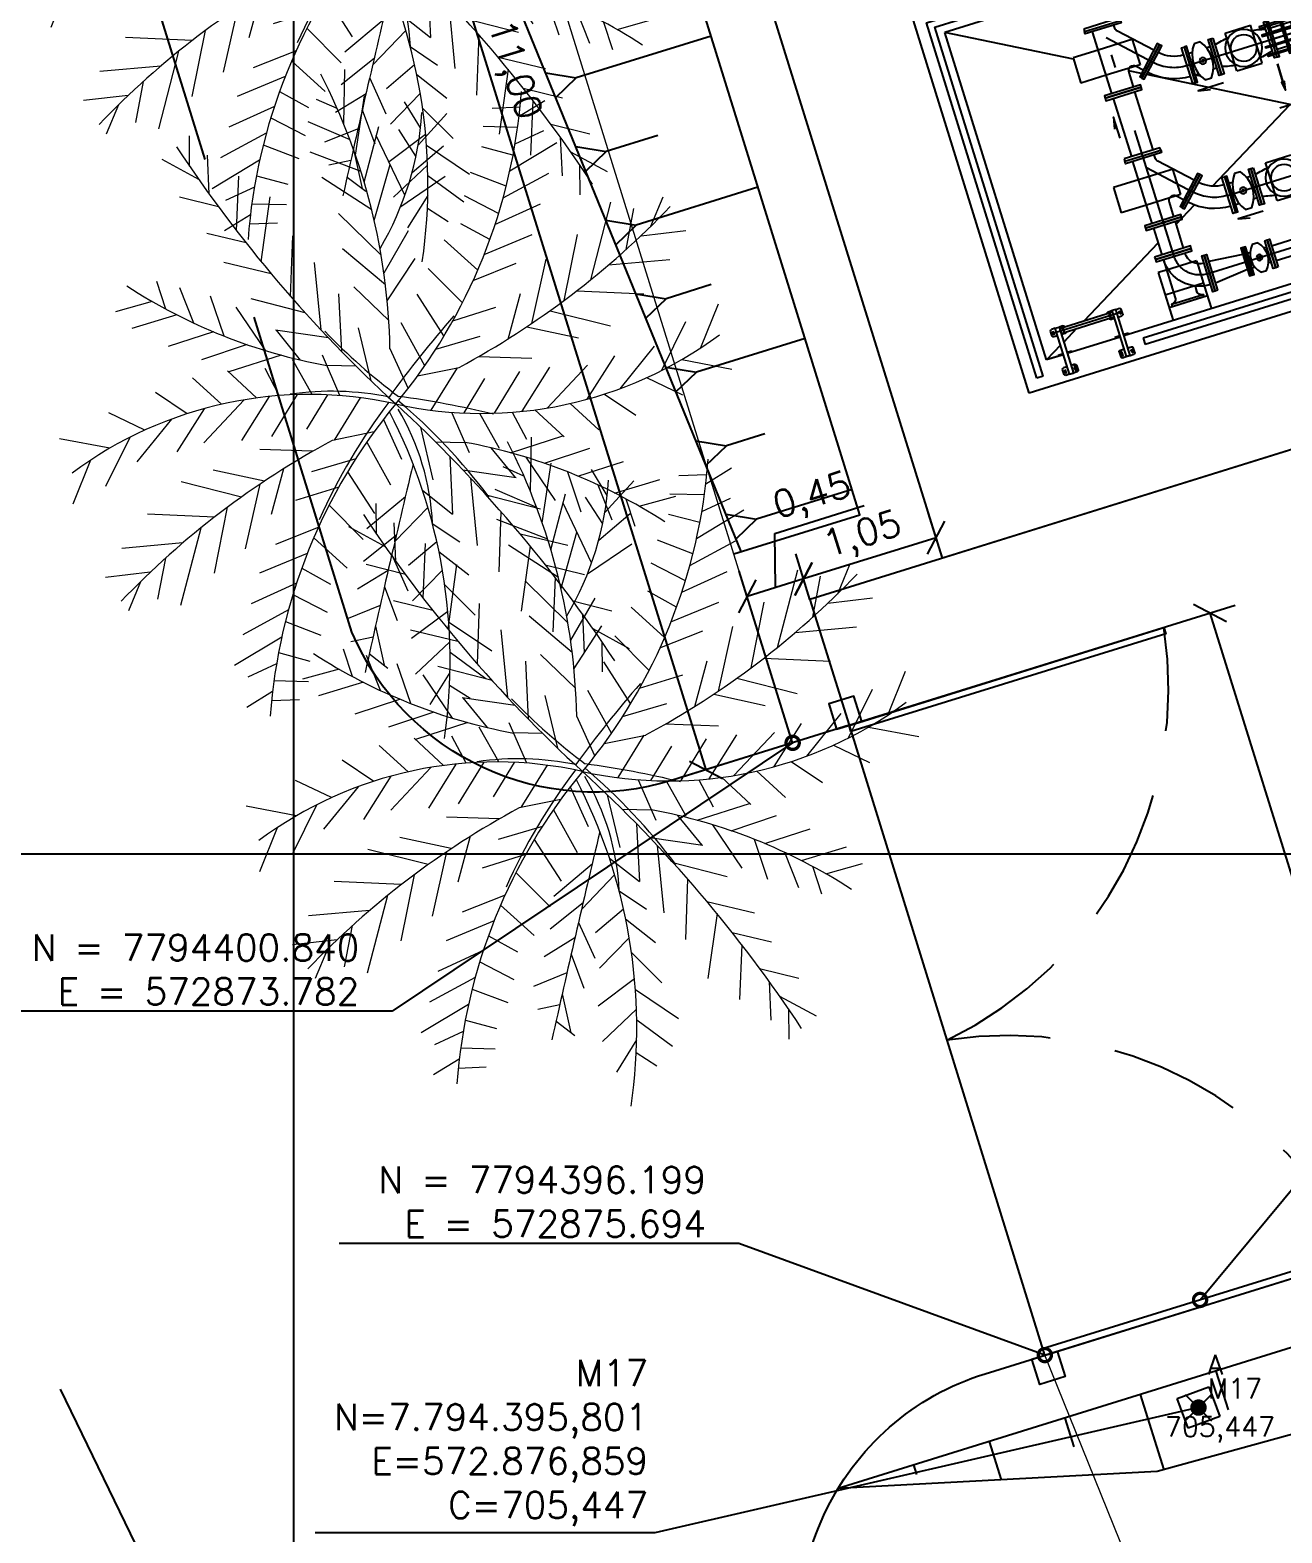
# Model space of a CAD drawing. Header units: metres. Extents: x 571679 to 576048, y 7793723 to 7796430.
# Drawn here: x 572868 to 572877.49, y 7794394.85 to 7794406.24 of the extents above; entities that cross this region are included whole.
import ezdxf

# ---------------------------------------------------------------- set-up
doc = ezdxf.new("R2010")
doc.units = ezdxf.units.M
doc.header["$PDMODE"] = 35
doc.header["$PDSIZE"] = 0.1
for name, pattern in [('BORDER2', [0.875, 0.25, -0.125, 0.25, -0.125, 0, -0.125]), ('CONTINUO', [0]), ('DASHDOT', [1, 0.5, -0.25, 0, -0.25]), ('DASHEDX2', [1.5, 1, -0.5]), ('HIDDEN', [9.525, 6.35, -3.175])]:
    doc.linetypes.add(name, pattern=pattern)
for name, color, linetype in [('1', 1, 'Continuous'), ('2', 2, 'Continuous'), ('_A', 7, 'CONTINUO'), ('BAR-EIXOS', 8, 'DASHDOT'), ('BAR-FUROS', 8, 'Continuous'), ('BAR-PECAS', 2, 'Continuous'), ('BSETE--L4--', 4, 'Continuous'), ('COTAS', 1, 'Continuous'), ('DSSIMB-HA--', 1, 'Continuous'), ('EIXO', 1, 'DASHDOT'), ('LINHA-01H', 1, 'HIDDEN'), ('LINHA-02', 2, 'Continuous'), ('LINHA-03', 3, 'Continuous'), ('MALHA - LINHA', 8, 'CONTINUO'), ('PISTA', 2, 'Continuous'), ('PORTÃO', 3, 'Continuous'), ('T3', 3, 'Continuous'), ('T80', 2, 'Continuous'), ('TALUDES', 8, 'Continuous'), ('TB_100_1ET', 2, 'Continuous'), ('TEXTO', 3, 'Continuous'), ('TOP_MARCO', 3, 'Continuous'), ('TPCDSRUTE-Q', 2, 'BORDER2'), ('TRACEJADA', 252, 'DASHEDX2'), ('TXT-R080', 2, 'Continuous'), ('UTSIMB-L2--', 2, 'Continuous')]:
    doc.layers.add(name, color=color, linetype=linetype)
doc.layers.add('TOP_ARVORES', color=8, linetype='Continuous', lineweight=9)
doc.layers.add('TOP_CERCA', color=1, linetype='CERCA_DE_ARAME', lineweight=0)
doc.styles.add('ROMANS', font='romans.shx')
doc.styles.add('SIMPLEX', font='simplex', dxfattribs={"height": 0.2})
doc.styles.get("Standard").update_dxf_attribs({"font": 'simplex.shx'})
doc.linetypes.add('CERCA1', pattern='A,2,-0.5,["X",Standard,S=0.7,R=1,X=0,Y=-0.3],-1', length=3.5)
doc.linetypes.add('CERCA_DE_ARAME', pattern='A,0.15,-0.05,["X",Standard,S=0.05,R=0,X=-0.0175,Y=-0.025],-0.05', length=0.25)
doc.dimstyles.new('ESC 1-100', dxfattribs={"dimscale": 100, "dimtxt": 0.002, "dimasz": 0.002, "dimexe": 0.002, "dimexo": 0, "dimgap": 0.0005, "dimtad": 1, "dimzin": 1, "dimtxsty": 'ROMANS', "dimblk": 'OBLIQUE', "dimcen": 0.002, "dimclrd": 1, "dimclre": 1, "dimclrt": 3, "dimadec": 0, "dimazin": 0, "dimtfac": 1, "dimtmove": 0, "dimatfit": 3, "dimldrblk": 'DOTSMALL', "dimfxl": 2, "dimarcsym": 1})

# ---------------------------------------------------------------- blocks, each defined once
blk = doc.blocks.new('A$C50B3580C')
at = {"layer": 'TOP_ARVORES', "lineweight": 0}
for p, q in [((2.166, 4.661, 754.016), (2.176, 5.074, 754.016)), ((2.117, 4.779, 754.016), (1.96, 4.849, 754.016)), ((2.254, 4.425, 754.016), (2.324, 4.875, 754.016)), ((2.748, 4.629, 754.016), (2.628, 4.827, 754.016)), ((3.495, 4.715, 754.016), (3.691, 4.834, 754.016)), ((2.213, 4.541, 754.016), (1.897, 4.679, 754.016)), ((2.729, 4.499, 754.016), (2.949, 4.739, 754.016)), ((3.502, 4.783, 754.016), (3.291, 4.775, 754.016)), ((0.996, 4.347, 754.016), (0.995, 4.576, 754.016)), ((2.319, 4.219, 754.016), (2.431, 4.642, 754.016)), ((2.627, 4.119, 754.016), (2.412, 4.573, 754.016)), ((2.712, 4.415, 754.016), (2.583, 4.618, 754.016)), ((3.483, 4.63, 754.016), (3.222, 4.638, 754.016)), ((3.464, 4.505, 754.016), (3.682, 4.605, 754.016)), ((2.295, 4.3, 754.016), (1.909, 4.45, 754.016)), ((2.682, 4.291, 754.016), (2.922, 4.492, 754.016)), ((3.448, 4.42, 754.016), (3.211, 4.484, 754.016)), ((3.423, 4.301, 754.016), (3.782, 4.515, 754.016)), ((1.064, 4.247, 754.016), (0.788, 4.399, 754.016)), ((1.142, 4.136, 754.016), (1.131, 4.43, 754.016)), ((2.394, 3.929, 754.016), (2.516, 4.353, 754.016)), ((1.348, 3.858, 754.016), (1.369, 4.271, 754.016)), ((2.375, 4.01, 754.016), (1.998, 4.256, 754.016)), ((2.595, 4.035, 754.016), (2.933, 4.263, 754.016)), ((3.395, 4.184, 754.016), (3.126, 4.289, 754.016)), ((3.371, 4.096, 754.016), (3.718, 4.282, 754.016)), ((1.214, 4.037, 754.016), (0.918, 4.113, 754.016)), ((1.536, 3.62, 754.016), (1.606, 4.112, 754.016)), ((3.337, 3.979, 754.016), (3.078, 4.114, 754.016)), ((3.309, 3.894, 754.016), (3.654, 4.049, 754.016)), ((4.033, 3.472, 754.016), (4.189, 4.059, 754.016)), ((4.302, 3.7, 754.016), (4.363, 4.011, 754.016)), ((4.492, 3.877, 754.016), (4.585, 4.098, 754.016)), ((2.445, 3.666, 754.016), (2.122, 3.984, 754.016)), ((3.269, 3.78, 754.016), (3.051, 3.902, 754.016)), ((1.422, 3.763, 754.016), (1.124, 3.837, 754.016)), ((1.757, 3.356, 754.016), (1.775, 3.815, 754.016)), ((2.466, 3.533, 754.016), (2.652, 3.852, 754.016)), ((3.177, 3.55, 754.016), (2.924, 3.781, 754.016)), ((3.226, 3.668, 754.016), (3.59, 3.817, 754.016)), ((3.832, 3.317, 754.016), (3.934, 3.816, 754.016)), ((4.417, 3.805, 754.016), (4.756, 3.844, 754.016)), ((2.477, 3.44, 754.016), (2.151, 3.716, 754.016)), ((1.611, 3.528, 754.016), (1.251, 3.615, 754.016)), ((1.987, 3.101, 754.016), (1.939, 3.614, 754.016)), ((2.49, 3.319, 754.016), (2.702, 3.64, 754.016)), ((3.059, 3.302, 754.016), (2.801, 3.564, 754.016)), ((3.142, 3.472, 754.016), (3.468, 3.6, 754.016)), ((3.584, 3.142, 754.016), (3.696, 3.631, 754.016)), ((4.169, 3.584, 754.016), (4.633, 3.624, 754.016)), ((0.81, 3.265, 754.016), (0.743, 3.473, 754.016)), ((1.022, 3.158, 754.016), (0.917, 3.425, 754.016)), ((2.501, 3.17, 754.016), (2.237, 3.427, 754.016)), ((0.708, 3.322, 754.016), (0.43, 3.246, 754.016)), ((1.251, 3.058, 754.016), (1.15, 3.361, 754.016)), ((1.868, 3.231, 754.016), (1.457, 3.339, 754.016)), ((2.143, 2.936, 754.016), (2.124, 3.375, 754.016)), ((2.918, 3.052, 754.016), (2.716, 3.369, 754.016)), ((3.404, 3.026, 754.016), (3.5, 3.372, 754.016)), ((3.929, 3.39, 754.016), (4.436, 3.365, 754.016)), ((0.894, 3.221, 754.016), (0.551, 3.119, 754.016)), ((1.567, 2.946, 754.016), (1.345, 3.276, 754.016)), ((2.986, 3.167, 754.016), (3.314, 3.267, 754.016)), ((3.724, 3.239, 754.016), (4.182, 3.122, 754.016)), ((4.867, 2.955, 754.016), (5.002, 3.287, 754.016)), ((1.172, 3.091, 754.016), (0.826, 2.981, 754.016)), ((2.043, 3.041, 754.016), (1.641, 3.101, 754.016)), ((1.831, 2.874, 754.016), (1.649, 3.1, 754.016)), ((2.364, 2.715, 754.016), (2.271, 3.115, 754.016)), ((2.772, 2.827, 754.016), (2.594, 3.152, 754.016)), ((3.548, 3.119, 754.016), (3.938, 3.033, 754.016)), ((4.57, 2.784, 754.016), (4.753, 3.153, 754.016)), ((1.425, 2.993, 754.016), (1.08, 2.88, 754.016)), ((2.857, 2.953, 754.016), (3.192, 3.05, 754.016)), ((4.252, 2.646, 754.016), (4.515, 2.968, 754.016)), ((1.683, 2.912, 754.016), (1.285, 2.786, 754.016)), ((1.916, 2.613, 754.016), (1.768, 2.878, 754.016)), ((2.128, 2.603, 754.016), (1.996, 2.91, 754.016)), ((2.645, 2.656, 754.016), (2.509, 2.956, 754.016)), ((3.182, 2.895, 754.016), (3.583, 2.88, 754.016)), ((4.003, 2.568, 754.016), (4.213, 2.895, 754.016)), ((4.721, 2.865, 754.016), (5.101, 2.791, 754.016)), ((1.229, 2.541, 754.016), (1.011, 2.742, 754.016)), ((1.496, 2.588, 754.016), (1.276, 2.795, 754.016)), ((1.668, 2.605, 754.016), (1.562, 2.81, 754.016)), ((2.251, 2.826, 754.016), (2.029, 2.832, 754.016)), ((2.716, 2.75, 754.016), (3.033, 2.812, 754.016)), ((2.82, 2.49, 754.016), (3.019, 2.81, 754.016)), ((3.298, 2.465, 754.016), (3.493, 2.78, 754.016)), ((3.51, 2.478, 754.016), (3.721, 2.811, 754.016)), ((3.699, 2.502, 754.016), (4.007, 2.826, 754.016)), ((0.969, 2.47, 754.016), (0.73, 2.632, 754.016)), ((3.068, 2.467, 754.016), (3.228, 2.727, 754.016)), ((4.454, 2.729, 754.016), (4.726, 2.597, 754.016)), ((1.098, 2.508, 754.016), (0.888, 2.181, 754.016)), ((1.402, 2.574, 754.016), (1.095, 2.25, 754.016)), ((1.591, 2.598, 754.016), (1.381, 2.265, 754.016)), ((1.803, 2.612, 754.016), (1.608, 2.296, 754.016)), ((2.033, 2.609, 754.016), (1.873, 2.349, 754.016)), ((2.282, 2.586, 754.016), (2.082, 2.266, 754.016)), ((3.872, 2.535, 754.016), (4.09, 2.334, 754.016)), ((4.133, 2.606, 754.016), (4.371, 2.445, 754.016)), ((0.647, 2.348, 754.016), (0.375, 2.479, 754.016)), ((0.849, 2.43, 754.016), (0.586, 2.108, 754.016)), ((2.456, 2.421, 754.016), (2.592, 2.12, 754.016)), ((2.973, 2.473, 754.016), (3.106, 2.167, 754.016)), ((3.186, 2.464, 754.016), (3.333, 2.198, 754.016)), ((3.433, 2.471, 754.016), (3.54, 2.266, 754.016)), ((3.605, 2.489, 754.016), (3.826, 2.282, 754.016)), ((0.381, 2.211, 754.016), (0, 2.285, 754.016)), ((0.532, 2.292, 754.016), (0.348, 1.923, 754.016)), ((2.385, 2.327, 754.016), (2.069, 2.264, 754.016)), ((2.738, 2.361, 754.016), (2.83, 1.961, 754.016)), ((3.418, 2.164, 754.016), (3.816, 2.29, 754.016)), ((1.919, 2.182, 754.016), (1.518, 2.196, 754.016)), ((2.33, 2.249, 754.016), (2.507, 1.924, 754.016)), ((2.85, 2.25, 754.016), (3.072, 2.244, 754.016)), ((3.27, 2.202, 754.016), (3.453, 1.976, 754.016)), ((3.676, 2.083, 754.016), (4.021, 2.197, 754.016)), ((0.234, 2.121, 754.016), (0.099, 1.789, 754.016)), ((2.245, 2.123, 754.016), (1.909, 2.026, 754.016)), ((2.958, 2.14, 754.016), (2.978, 1.701, 754.016)), ((3.534, 2.13, 754.016), (3.756, 1.8, 754.016)), ((3.93, 1.985, 754.016), (4.275, 2.095, 754.016)), ((1.377, 1.837, 754.016), (0.92, 1.954, 754.016)), ((1.553, 1.958, 754.016), (1.163, 2.043, 754.016)), ((1.698, 2.05, 754.016), (1.602, 1.704, 754.016)), ((2.183, 2.024, 754.016), (2.385, 1.708, 754.016)), ((3.058, 2.036, 754.016), (3.46, 1.975, 754.016)), ((3.115, 1.975, 754.016), (3.162, 1.463, 754.016)), ((3.85, 2.018, 754.016), (3.951, 1.715, 754.016)), ((4.207, 1.855, 754.016), (4.55, 1.957, 754.016)), ((1.518, 1.934, 754.016), (1.405, 1.445, 754.016)), ((2.116, 1.91, 754.016), (1.787, 1.809, 754.016)), ((2.621, 1.834, 754.016), (2.328, 1.591, 754.016)), ((2.752, 1.88, 754.016), (2.978, 1.701, 754.016)), ((3.233, 1.845, 754.016), (3.645, 1.737, 754.016)), ((4.079, 1.919, 754.016), (4.184, 1.651, 754.016)), ((4.393, 1.754, 754.016), (4.671, 1.83, 754.016)), ((1.172, 1.686, 754.016), (0.665, 1.711, 754.016)), ((1.27, 1.76, 754.016), (1.167, 1.26, 754.016)), ((2.042, 1.774, 754.016), (2.3, 1.512, 754.016)), ((2.791, 1.753, 754.016), (2.54, 1.495, 754.016)), ((3.344, 1.72, 754.016), (3.326, 1.261, 754.016)), ((4.291, 1.811, 754.016), (4.359, 1.603, 754.016)), ((1.068, 1.604, 754.016), (0.912, 1.017, 754.016)), ((1.959, 1.604, 754.016), (1.633, 1.476, 754.016)), ((2.824, 1.631, 754.016), (3.031, 1.491, 754.016)), ((0.932, 1.492, 754.016), (0.469, 1.452, 754.016)), ((1.925, 1.526, 754.016), (2.178, 1.295, 754.016)), ((2.551, 1.542, 754.016), (2.3, 1.344, 754.016)), ((2.857, 1.492, 754.016), (2.643, 1.313, 754.016)), ((3.49, 1.548, 754.016), (3.85, 1.461, 754.016)), ((0.799, 1.377, 754.016), (0.738, 1.065, 754.016)), ((1.875, 1.408, 754.016), (1.511, 1.259, 754.016)), ((2.516, 1.393, 754.016), (2.637, 1.122, 754.016)), ((2.873, 1.419, 754.016), (3.099, 1.24, 754.016)), ((3.566, 1.456, 754.016), (3.495, 0.964, 754.016)), ((0.684, 1.271, 754.016), (0.345, 1.233, 754.016)), ((1.832, 1.296, 754.016), (2.051, 1.174, 754.016)), ((2.488, 1.276, 754.016), (2.255, 1.135, 754.016)), ((2.899, 1.276, 754.016), (2.672, 1.045, 754.016)), ((3.679, 1.313, 754.016), (3.977, 1.239, 754.016)), ((0.61, 1.199, 754.016), (0.517, 0.978, 754.016)), ((1.792, 1.183, 754.016), (1.447, 1.027, 754.016)), ((2.459, 1.153, 754.016), (2.553, 0.896, 754.016)), ((2.916, 1.165, 754.016), (3.146, 0.933, 754.016)), ((3.753, 1.218, 754.016), (3.733, 0.805, 754.016)), ((1.765, 1.097, 754.016), (2.024, 0.962, 754.016)), ((3.887, 1.039, 754.016), (4.183, 0.963, 754.016)), ((1.73, 0.98, 754.016), (1.383, 0.794, 754.016)), ((2.426, 1.011, 754.016), (2.171, 0.909, 754.016)), ((2.938, 0.964, 754.016), (2.662, 0.759, 754.016)), ((3.959, 0.94, 754.016), (3.971, 0.646, 754.016)), ((1.707, 0.892, 754.016), (1.976, 0.788, 754.016)), ((2.39, 0.853, 754.016), (2.454, 0.558, 754.016)), ((2.944, 0.884, 754.016), (3.27, 0.662, 754.016)), ((4.037, 0.829, 754.016), (4.313, 0.677, 754.016)), ((1.678, 0.775, 754.016), (1.319, 0.561, 754.016)), ((2.371, 0.77, 754.016), (2.203, 0.736, 754.016)), ((2.952, 0.733, 754.016), (2.692, 0.49, 754.016)), ((4.105, 0.729, 754.016), (4.106, 0.501, 754.016)), ((1.638, 0.571, 754.016), (1.419, 0.471, 754.016)), ((1.654, 0.657, 754.016), (1.891, 0.592, 754.016)), ((2.342, 0.645, 754.016), (2.483, 0.536, 754.016)), ((2.954, 0.654, 754.016), (3.225, 0.453, 754.016)), ((2.952, 0.501, 754.016), (2.798, 0.258, 754.016)), ((1.607, 0.361, 754.016), (1.411, 0.242, 754.016)), ((1.618, 0.446, 754.016), (1.88, 0.438, 754.016)), ((2.949, 0.405, 754.016), (3.105, 0.305, 754.016)), ((1.599, 0.293, 754.016), (1.811, 0.301, 754.016))]:
    blk.add_line(p, q, dxfattribs=at)
for centre, radius, start, end in [((-2.243, 2.888, 754.016), 4.752, 0.8278, 26.9321), ((-0.654, 5.221, 754.016), 4.18, 320.0684, 355.6203), ((0.459, 4.901, 754.016), 2.305, 329.0895, 356.1282), ((9.638, 10.202, 754.016), 10.439, 213.1493, 227.2394), ((0.003, 8.498, 754.016), 6.442, 298.0539, 316.0226), ((2.798, 6.924, 754.016), 4.164, 236.7552, 259.3683), ((9.682, -2.68, 754.016), 8.908, 138.667, 143.7298), ((5.27, 6.179, 754.016), 4.486, 223.4991, 233.0264), ((3.217, 5.48, 754.016), 3.017, 257.2322, 306.3968), ((2.053, 0.435, 754.016), 2.201, 78.2652, 97.8714), ((1.884, -0.404, 754.016), 3.017, 77.2322, 126.3968), ((5.756, -0.145, 754.016), 4.18, 140.0684, 175.6203), ((6.073, -0.191, 754.016), 4.505, 142.4887, 155.6997), ((-4.537, -5.126, 754.016), 10.439, 33.1493, 47.2394), ((-0.418, -0.915, 754.016), 4.585, 36.7647, 49.3719), ((1.682, -3.962, 754.016), 6.617, 75.9159, 82.2755), ((-1.15, 0.608, 754.016), 4.104, 351.4843, 27.13), ((0.961, 1.551, 754.016), 1.866, 2.467, 30.5395), ((5.098, -3.422, 754.016), 6.442, 118.0539, 136.0226), ((2.304, -1.848, 754.016), 4.164, 56.7552, 79.3683), ((95.072, -20.443, 754.016), 95.098, 166.29957, 167.27558)]:
    blk.add_arc(centre, radius, start, end, dxfattribs=at)
blk = doc.blocks.new('A$C39AB6676')
at = {"layer": 'TOP_MARCO'}
for p, q in [((0, 4.49, -4.66), (4.77, 6.26, -4.66)), ((4.77, 6.26, -4.66), (6.43, 1.77, -4.66)), ((1.66, 0, -4.66), (0, 4.49, -4.66)), ((6.43, 1.77, -4.66), (1.66, 0, -4.66))]:
    blk.add_line(p, q, dxfattribs=at)
at = {"layer": 'TOP_MARCO', "const_width": 1.08, "elevation": -4.66}
blk.add_lwpolyline([(3.41, 2.66, 1), (3.04, 3.67, 1)], format="xyb", close=True, dxfattribs=at)
blk = doc.blocks.new('SIMB_PONTO')
at = {"color": 0}
blk.add_point((0, 0), dxfattribs=at)
for tag in ['desc:', 'cota:', 'pto:']:
    blk.add_attdef(tag, (0, 0), '', height=1)
blk = doc.blocks.new('BB-1-UA06-N10-D150-S0')
at = {"layer": 'BAR-EIXOS'}
blk.add_line((0.1, 0), (-0.1, 0), dxfattribs=at)
at = {"layer": 'BAR-FUROS'}
for points in [[(-0.16, 0.117), (0.16, 0.117), (0.16, 0.105), (-0.16, 0.105)], [(-0.16, 0.052), (0.16, 0.052), (0.16, 0.04), (-0.16, 0.04)], [(-0.16, -0.052), (0.16, -0.052), (0.16, -0.04), (-0.16, -0.04)], [(-0.16, -0.117), (0.16, -0.117), (0.16, -0.105), (-0.16, -0.105)]]:
    blk.add_lwpolyline(points, close=True, dxfattribs=at)
at = {"layer": 'BAR-PECAS'}
for points in [[(-0.1, -0.142), (-0.1, 0.142), (-0.081, 0.142), (-0.081, -0.142)], [(0, -0.142), (0, 0.142), (-0.019, 0.142), (-0.019, -0.142)], [(0.1, -0.142), (0.1, 0.142), (0.081, 0.142), (0.081, -0.142)]]:
    blk.add_lwpolyline(points, close=True, dxfattribs=at)
for points in [[(0.081, 0.085), (-0.081, 0.085)], [(0.081, -0.085), (-0.081, -0.085)]]:
    blk.add_lwpolyline(points, dxfattribs=at)
blk = doc.blocks.new('SetaSIMBOLO')
at = {"layer": 'UTSIMB-L2--'}
blk.add_hatch(color=256, dxfattribs=at).paths.add_polyline_path([(2.6, 0.35), (2.6, 0.83), (2.6, 1.3), (0, 0.83)])
blk.add_lwpolyline([(8.22, 0.83), (2.6, 0.83), (2.6, 1.3), (0, 0.83), (2.6, 0.35), (2.6, 0.83), (8.22, 0.83)], dxfattribs=at)
blk = doc.blocks.new('A$Cdb1e501e')
at = {"layer": '1'}
for p, q in [((7.317, 3.059), (7.406, 3.109)), ((7.408, 2.985), (7.399, 2.981)), ((7.408, 2.985), (7.4, 2.981)), ((7.408, 2.985), (7.4, 2.981)), ((6.932, 2.93), (6.895, 2.911))]:
    blk.add_line(p, q, dxfattribs=at)
at = {"layer": '1', "ltscale": 0.1}
for p, q in [((8.09, 1.05), (8.09, 1.1)), ((8.46, 1.05), (8.46, 1.1))]:
    blk.add_line(p, q, dxfattribs=at)
at = {"layer": '1'}
for points in [[(8.018, 1.38), (8.014, 1.387), (8.007, 1.387), (8.003, 1.38), (8.007, 1.373), (8.014, 1.373)], [(8.083, 1.38), (8.087, 1.387), (8.094, 1.387), (8.098, 1.38), (8.094, 1.373), (8.087, 1.373)], [(8.468, 1.38), (8.464, 1.387), (8.457, 1.387), (8.453, 1.38), (8.457, 1.373), (8.464, 1.373)], [(8.533, 1.38), (8.537, 1.387), (8.544, 1.387), (8.548, 1.38), (8.544, 1.373), (8.537, 1.373)], [(8.018, 1.075), (8.014, 1.081), (8.007, 1.081), (8.003, 1.075), (8.007, 1.068), (8.014, 1.068)], [(8.083, 1.075), (8.087, 1.081), (8.094, 1.081), (8.098, 1.075), (8.094, 1.068), (8.087, 1.068)], [(8.468, 1.075), (8.464, 1.081), (8.457, 1.081), (8.453, 1.075), (8.457, 1.068), (8.464, 1.068)], [(8.533, 1.075), (8.537, 1.081), (8.544, 1.081), (8.548, 1.075), (8.544, 1.068), (8.537, 1.068)]]:
    blk.add_lwpolyline(points, close=True, dxfattribs=at)
for centre in [(8.01, 1.38), (8.09, 1.38), (8.46, 1.38), (8.54, 1.38), (8.01, 1.075), (8.09, 1.075), (8.46, 1.075), (8.54, 1.075)]:
    blk.add_circle(centre, 0.00325, dxfattribs=at)
at = {"layer": '2'}
for p, q in [((5.95, 3.8), (8.65, 3.8)), ((8.065, 1.2), (8.485, 1.2)), ((8.565, 1.2), (8.65, 1.2))]:
    blk.add_line(p, q, dxfattribs=at)
for points in [[(0, 0), (9.85, 0), (9.85, 5), (3.5, 5)], [(8.65, 1.2), (8.65, 3.8)]]:
    blk.add_lwpolyline(points, dxfattribs=at)
at = {"layer": 'BAR-PECAS'}
for p, q in [((5.95, 1.2), (8.035, 1.2)), ((8.065, 1.2), (8.485, 1.2)), ((8.515, 1.2), (8.65, 1.2))]:
    blk.add_line(p, q, dxfattribs=at)
at = {"layer": 'BSETE--L4--'}
blk.add_line((5.6, 1), (8.85, 1), dxfattribs=at)
blk.add_lwpolyline([(8.85, 1), (8.85, 4)], dxfattribs=at)
at = {"layer": 'EIXO', "ltscale": 2}
for p, q in [((7.493, 1.663), (7.493, 3.8)), ((7.21, 3.113), (7.493, 3.397)), ((6.969, 3.015), (5.95, 3.014)), ((7.21, 2.083), (7.493, 2.367)), ((6.969, 1.984), (5.95, 1.984)), ((7.292, 1.462), (5.95, 1.462)), ((8.559, 1.38), (7.99, 1.38)), ((8.01, 1.395), (8.01, 1.362)), ((8.09, 1.395), (8.09, 1.362)), ((8.46, 1.395), (8.46, 1.362)), ((8.54, 1.395), (8.54, 1.362)), ((8.01, 1.09), (8.01, 1.056)), ((8.09, 1.09), (8.09, 1.056)), ((8.46, 1.09), (8.46, 1.056)), ((8.54, 1.09), (8.54, 1.056))]:
    blk.add_line(p, q, dxfattribs=at)
at = {"layer": 'EIXO', "ltscale": 60}
blk.add_line((6.393, 2.5), (5.95, 2.5), dxfattribs=at)
at = {"layer": 'EIXO', "ltscale": 2}
for centre, radius, start, end in [((6.974, 3.346), 0.331, 269.0988, 315.3164), ((6.969, 2.324), 0.34, 269.9994, 315.0006), ((7.292, 1.663), 0.201, 269.9599, 0.0166)]:
    blk.add_arc(centre, radius, start, end, dxfattribs=at)
at = {"layer": 'LINHA-01H', "ltscale": 0.05}
for p, q in [((7.303, 3.327), (7.578, 3.327)), ((7.308, 3.327), (7.308, 3.127)), ((6.42, 2.907), (6.42, 3.123)), ((6.62, 2.907), (6.62, 3.123)), ((7.308, 3.127), (7.578, 3.127)), ((7.303, 2.297), (7.578, 2.297)), ((7.308, 2.297), (7.308, 2.097)), ((6.62, 1.877), (6.62, 2.093)), ((7.308, 2.097), (7.578, 2.097)), ((7.341, 1.558), (7.341, 1.381)), ((7.374, 1.581), (7.578, 1.581)), ((7.341, 1.402), (7.578, 1.402))]:
    blk.add_line(p, q, dxfattribs=at)
at = {"layer": 'LINHA-02', "ltscale": 5}
for p, q in [((7.995, 1.36), (7.995, 1.4)), ((8.035, 1.41), (8.005, 1.41)), ((8.095, 1.41), (8.065, 1.41)), ((8.485, 1.4), (8.065, 1.4)), ((8.105, 1.38), (8.105, 1.38)), ((8.445, 1.38), (8.445, 1.38)), ((8.455, 1.41), (8.485, 1.41)), ((8.515, 1.41), (8.545, 1.41)), ((8.555, 1.36), (8.555, 1.4)), ((8.035, 1.35), (8.005, 1.35)), ((8.485, 1.36), (8.065, 1.36)), ((8.095, 1.35), (8.065, 1.35)), ((8.105, 1.36), (8.105, 1.36)), ((8.445, 1.36), (8.445, 1.36)), ((8.455, 1.35), (8.485, 1.35)), ((8.515, 1.35), (8.545, 1.35)), ((7.995, 1.21), (8.035, 1.21)), ((7.995, 1.2), (7.995, 1.21)), ((8.065, 1.21), (8.105, 1.21)), ((8.105, 1.21), (8.105, 1.2)), ((8.485, 1.21), (8.445, 1.21)), ((8.445, 1.21), (8.445, 1.2)), ((8.555, 1.21), (8.515, 1.21)), ((8.555, 1.2), (8.555, 1.21)), ((7.995, 1.055), (7.995, 1.095)), ((8.035, 1.105), (8.005, 1.105)), ((8.035, 1.045), (8.005, 1.045)), ((8.095, 1.105), (8.065, 1.105)), ((8.095, 1.045), (8.065, 1.045)), ((8.105, 1.095), (8.105, 1.055)), ((8.105, 1.075), (8.105, 1.075)), ((8.105, 1.055), (8.105, 1.055)), ((8.445, 1.095), (8.445, 1.055)), ((8.445, 1.075), (8.445, 1.075)), ((8.445, 1.055), (8.445, 1.055)), ((8.455, 1.105), (8.485, 1.105)), ((8.455, 1.045), (8.485, 1.045)), ((8.515, 1.105), (8.545, 1.105)), ((8.515, 1.045), (8.545, 1.045)), ((8.555, 1.055), (8.555, 1.095))]:
    blk.add_line(p, q, dxfattribs=at)
for centre, start, end in [((8.005, 1.4), 90, 180), ((8.095, 1.4), 360, 90), ((8.455, 1.4), 90, 180), ((8.545, 1.4), 0, 90), ((8.005, 1.36), 180, 270), ((8.095, 1.36), 270, 0), ((8.455, 1.36), 180, 270), ((8.545, 1.36), 270, 0), ((8.005, 1.095), 90, 180), ((8.005, 1.055), 180, 270), ((8.095, 1.095), 360, 90), ((8.095, 1.055), 270, 0), ((8.455, 1.095), 90, 180), ((8.455, 1.055), 180, 270), ((8.545, 1.095), 0, 90), ((8.545, 1.055), 270, 0)]:
    blk.add_arc(centre, 0.01, start, end, dxfattribs=at)
at = {"layer": 'LINHA-03'}
for p, q in [((7.578, 3.327), (7.778, 3.327)), ((7.778, 3.327), (7.778, 3.127)), ((6.62, 3.164), (6.42, 3.164)), ((6.42, 3.123), (6.42, 3.164)), ((6.62, 3.123), (6.62, 3.164)), ((7.578, 3.127), (7.778, 3.127)), ((6.42, 2.864), (6.42, 2.907)), ((6.62, 2.864), (6.42, 2.864)), ((6.62, 2.864), (6.62, 2.907)), ((7.578, 2.297), (7.778, 2.297)), ((7.778, 2.297), (7.778, 2.097)), ((6.62, 2.134), (6.42, 2.134)), ((6.62, 2.093), (6.62, 2.134)), ((7.578, 2.097), (7.778, 2.097)), ((6.62, 1.834), (6.42, 1.834)), ((6.62, 1.834), (6.62, 1.877)), ((7.341, 1.581), (7.374, 1.581)), ((7.341, 1.581), (7.341, 1.558)), ((7.578, 1.581), (7.645, 1.581)), ((7.645, 1.581), (7.645, 1.2)), ((7.341, 1.381), (7.341, 1.2)), ((7.578, 1.402), (7.645, 1.402)), ((7.341, 1.302), (7.645, 1.302)), ((5.89, 1.14), (7.9, 1.14)), ((7.9, 1.14), (7.9, 1.09)), ((5.84, 1.09), (7.9, 1.09))]:
    blk.add_line(p, q, dxfattribs=at)
for points in [[(8.76, 1.09), (8.76, 3.91), (5.84, 3.91)], [(8.71, 1.09), (8.71, 3.86), (5.89, 3.86)], [(8.71, 1.09), (8.76, 1.09)]]:
    blk.add_lwpolyline(points, dxfattribs=at)
at = {"layer": 'T3', "ltscale": 5}
for p, q in [((7.995, 1.4), (7.995, 1.4)), ((8.555, 1.4), (8.555, 1.4)), ((7.995, 1.095), (7.995, 1.095)), ((8.035, 1.045), (8.065, 1.045)), ((8.515, 1.045), (8.485, 1.045)), ((8.555, 1.095), (8.555, 1.095))]:
    blk.add_line(p, q, dxfattribs=at)
for points in [[(8.035, 1.41), (8.065, 1.41), (8.065, 1.045), (8.035, 1.045)], [(8.515, 1.41), (8.485, 1.41), (8.485, 1.045), (8.515, 1.045)]]:
    blk.add_lwpolyline(points, close=True, dxfattribs=at)
at = {"layer": 'T80', "color": 251, "true_color": 0x636466}
for p, q in [((7.778, 3.316), (8.65, 3.8)), ((6.311, 2.5), (7.283, 3.04)), ((7.058, 2.085), (6.311, 2.5)), ((7.231, 1.989), (7.408, 1.89)), ((8.29, 1.4), (7.578, 1.796)), ((8.362, 1.36), (8.485, 1.291)), ((8.515, 1.275), (8.65, 1.2))]:
    blk.add_line(p, q, dxfattribs=at)
at = {"layer": 'TB_100_1ET'}
for p, q in [((6.759, 3.099), (6.788, 3.099)), ((6.931, 3.099), (6.902, 3.099)), ((6.759, 2.929), (6.788, 2.929)), ((6.931, 2.929), (6.902, 2.929)), ((7.408, 2.943), (7.408, 2.481)), ((7.578, 2.943), (7.578, 2.481)), ((6.759, 2.069), (6.788, 2.069)), ((6.931, 2.069), (6.902, 2.069)), ((6.759, 1.899), (6.788, 1.899)), ((6.931, 1.899), (6.902, 1.899)), ((7.408, 1.913), (7.408, 1.701)), ((7.578, 1.914), (7.578, 1.701)), ((7.578, 1.663), (7.578, 1.361)), ((6.764, 1.521), (5.95, 1.521)), ((6.783, 1.572), (6.764, 1.572)), ((6.764, 1.572), (6.764, 1.352)), ((6.783, 1.352), (6.783, 1.572)), ((6.802, 1.521), (6.823, 1.521)), ((6.954, 1.521), (6.933, 1.521)), ((6.992, 1.521), (7.254, 1.547)), ((6.764, 1.403), (5.95, 1.403)), ((6.802, 1.403), (6.823, 1.403)), ((6.954, 1.403), (6.933, 1.403)), ((6.992, 1.403), (7.254, 1.377)), ((7.408, 1.401), (7.408, 1.361)), ((6.764, 1.352), (6.783, 1.352))]:
    blk.add_line(p, q, dxfattribs=at)
for points in [[(7.176, 3.2), (7.397, 3.42, 0.198912), (7.408, 3.448), (7.408, 3.473)], [(7.297, 3.08), (7.341, 3.124, -0.668179), (7.408, 3.096), (7.408, 2.981)], [(7.176, 2.17), (7.397, 2.39, 0.198912), (7.408, 2.418), (7.408, 2.443)], [(7.297, 2.05), (7.341, 2.094, -0.668179), (7.408, 2.066), (7.408, 1.951)]]:
    blk.add_lwpolyline(points, format="xyb", dxfattribs=at)
for points in [[(7.636, 3.511), (7.636, 3.492), (7.351, 3.492), (7.351, 3.511)], [(7.636, 3.492), (7.351, 3.492), (7.351, 3.473), (7.636, 3.473)], [(7.324, 3.026), (7.31, 3.013), (7.109, 3.214), (7.122, 3.228)], [(7.324, 3.026), (7.122, 3.228), (7.136, 3.241), (7.337, 3.039)], [(6.3, 3.158), (6.3, 2.873), (6.319, 2.873), (6.319, 3.158)], [(6.721, 3.156), (6.721, 2.871), (6.74, 2.871), (6.74, 3.156)], [(6.74, 3.156), (6.74, 2.871), (6.759, 2.871), (6.759, 3.156)], [(6.95, 3.156), (6.95, 2.871), (6.931, 2.871), (6.931, 3.156)], [(6.95, 2.871), (6.969, 2.871), (6.969, 3.156), (6.95, 3.156)], [(7.636, 2.962), (7.351, 2.962), (7.351, 2.981), (7.636, 2.981)], [(7.636, 2.962), (7.636, 2.943), (7.351, 2.943), (7.351, 2.962)], [(7.636, 2.481), (7.636, 2.462), (7.351, 2.462), (7.351, 2.481)], [(7.636, 2.462), (7.351, 2.462), (7.351, 2.443), (7.636, 2.443)], [(7.324, 1.996), (7.31, 1.983), (7.109, 2.184), (7.122, 2.198)], [(7.324, 1.996), (7.122, 2.198), (7.136, 2.211), (7.337, 2.009)], [(6.721, 2.126), (6.721, 1.841), (6.74, 1.841), (6.74, 2.126)], [(6.74, 2.126), (6.74, 1.841), (6.759, 1.841), (6.759, 2.126)], [(6.95, 2.126), (6.95, 1.841), (6.931, 1.841), (6.931, 2.126)], [(6.95, 1.841), (6.969, 1.841), (6.969, 2.126), (6.95, 2.126)], [(7.636, 1.932), (7.351, 1.932), (7.351, 1.951), (7.636, 1.951)], [(7.636, 1.932), (7.636, 1.913), (7.351, 1.913), (7.351, 1.932)], [(7.273, 1.319), (7.273, 1.604), (7.254, 1.604), (7.254, 1.319)], [(7.273, 1.319), (7.292, 1.319), (7.292, 1.604), (7.273, 1.604)], [(7.636, 1.701), (7.636, 1.682), (7.351, 1.682), (7.351, 1.701)], [(7.636, 1.682), (7.636, 1.663), (7.351, 1.663), (7.351, 1.682)], [(6.973, 1.352), (6.973, 1.572), (6.992, 1.572), (6.992, 1.352)], [(7.618, 1.302), (7.618, 1.321), (7.368, 1.321), (7.368, 1.302)]]:
    blk.add_lwpolyline(points, close=True, dxfattribs=at)
for points in [[(7.578, 2.981), (7.578, 3.473)], [(7.578, 1.951), (7.578, 2.443)]]:
    blk.add_lwpolyline(points, dxfattribs=at)
for points in [[(6.87, 3.156, -0.34386), (6.87, 2.871), (6.821, 2.871, -0.34386), (6.821, 3.156), (6.87, 3.156)], [(6.87, 2.126, -0.34386), (6.87, 1.841), (6.821, 1.841, -0.34386), (6.821, 2.126), (6.87, 2.126)]]:
    blk.add_lwpolyline(points, format="xyb", close=True, dxfattribs=at)
at = {"layer": 'TB_100_1ET', "flags": 128}
for points in [[(6.764, 1.352), (6.783, 1.352), (6.783, 1.572), (6.764, 1.572)], [(6.783, 1.572), (6.783, 1.352), (6.802, 1.352), (6.802, 1.572)], [(6.973, 1.572), (6.973, 1.352), (6.954, 1.352), (6.954, 1.572)]]:
    blk.add_lwpolyline(points, close=True, dxfattribs=at)
blk.add_lwpolyline([(6.9, 1.572, -0.40303), (6.9, 1.352), (6.856, 1.352, -0.40303), (6.856, 1.572), (6.9, 1.572)], format="xyb", close=True, dxfattribs=at)
at = {"layer": 'TB_100_1ET'}
for centre, radius in [((6.52, 3.015), 0.14), ((6.52, 3.015), 0.1), ((6.845, 3.014), 0.0245), ((6.845, 3.014), 0.00817), ((6.52, 1.985), 0.14), ((6.52, 1.985), 0.1), ((6.845, 1.984), 0.0245), ((6.845, 1.984), 0.00817), ((6.878, 1.462), 0.0222), ((6.878, 1.462), 0.00739)]:
    blk.add_circle(centre, radius, dxfattribs=at)
for centre, radius, start, end in [((6.52, 2.418), 0.712, 97.0002, 106.3861), ((6.52, 2.418), 0.712, 73.6139, 82.9998), ((6.969, 3.354), 0.255, 270, 315), ((6.969, 3.354), 0.425, 270, 315), ((6.52, 3.612), 0.712, 253.6139, 262.9998), ((6.52, 3.612), 0.712, 277.0002, 286.3861), ((6.52, 1.388), 0.712, 73.6139, 82.9998), ((6.969, 2.324), 0.255, 270, 315), ((6.969, 2.324), 0.425, 270, 315), ((6.52, 2.582), 0.712, 277.0002, 286.3861), ((7.292, 1.663), 0.286, 270, 0), ((7.292, 1.663), 0.116, 270, 0), ((7.368, 1.361), 0.04, 270, 0), ((7.618, 1.361), 0.04, 180, 270)]:
    blk.add_arc(centre, radius, start, end, dxfattribs=at)
at = {"layer": 'TXT-R080'}
for points in [[(6.745, 2.807), (6.945, 2.807), (6.855, 2.788)], [(7.618, 2.641), (7.618, 2.808), (7.637, 2.718)], [(6.745, 1.79), (6.945, 1.79), (6.855, 1.77)]]:
    blk.add_lwpolyline(points, dxfattribs=at)
at = {"layer": 'BAR-PECAS', "xscale": -1, "rotation": 180}
blk.add_blockref('BB-1-UA06-N10-D150-S0', (6.2, 3.015), dxfattribs=at)
at = {"layer": 'DSSIMB-HA--', "xscale": -0.02540000000000874, "yscale": 0.02540000000000874, "zscale": 0.02540000000000874, "rotation": 269.9999999999978}
blk.add_blockref('SetaSIMBOLO', (6.291, 2.614), dxfattribs=at)
blk = doc.blocks.new('_Oblique')
at = {"color": 0, "linetype": 'ByBlock', "lineweight": -2}
blk.add_line((-0.5, -0.5), (0.5, 0.5), dxfattribs=at)
blk = doc.blocks.new('*D20')
at = {"layer": 'COTAS', "color": 1, "lineweight": -2, "transparency": 16777216}
for p, q in [((572870.515, 7794411.344), (572869.668, 7794411.08)), ((572873.126, 7794400.636), (572869.859, 7794411.14)), ((572873.782, 7794400.84), (572872.935, 7794400.577))]:
    blk.add_line(p, q, dxfattribs=at)
at = {"layer": 'DEFPOINTS', "color": 0, "transparency": 16777216}
for p in [(572870.515, 7794411.344), (572869.859, 7794411.14), (572873.782, 7794400.84)]:
    blk.add_point(p, dxfattribs=at)
at = {"layer": 'COTAS', "color": 1, "lineweight": -2, "transparency": 16777216, "xscale": 0.2, "yscale": 0.2, "zscale": 0.2}
for p, rotation in [((572869.859, 7794411.14), 107.2739653572491), ((572873.126, 7794400.636), 287.2739653572491)]:
    blk.add_blockref('_Oblique', p, dxfattribs=dict(at, rotation=rotation))
at = {"layer": 'COTAS', "color": 3, "transparency": 16777216, "insert": (572871.654, 7794405.938), "char_height": 0.2, "attachment_point": 5, "rotation": 287.274, "style": 'ROMANS'}
blk.add_mtext('11,00', dxfattribs=at)
blk = doc.blocks.new('_DotSmall')
at = {"color": 0, "linetype": 'ByBlock', "const_width": 0.5}
blk.add_lwpolyline([(-0.0625, 0, 1), (0.0625, 0, 1)], format="xyb", close=True, dxfattribs=at)
blk = doc.blocks.new('*D39')
at = {"layer": 'COTAS', "color": 1, "lineweight": -2, "transparency": 16777216}
for p, q in [((572874.209, 7794400.973), (572877.137, 7794401.883)), ((572876.946, 7794401.824), (572878.43, 7794397.049)), ((572878.43, 7794397.049), (572878.621, 7794397.109))]:
    blk.add_line(p, q, dxfattribs=at)
at = {"layer": 'DEFPOINTS', "color": 0, "transparency": 16777216}
for p in [(572874.209, 7794400.973, 0.068), (572878.43, 7794397.049), (572878.43, 7794397.049)]:
    blk.add_point(p, dxfattribs=at)
at = {"layer": 'COTAS', "color": 1, "lineweight": -2, "transparency": 16777216, "xscale": 0.2, "yscale": 0.2, "zscale": 0.2}
for p, rotation in [((572876.946, 7794401.824), 107.2739652398571), ((572878.43, 7794397.049), 287.2739652398571)]:
    blk.add_blockref('_Oblique', p, dxfattribs=dict(at, rotation=rotation))
at = {"layer": 'COTAS', "color": 3, "transparency": 16777216, "insert": (572877.849, 7794399.487), "char_height": 0.2, "attachment_point": 5, "rotation": 287.274, "style": 'ROMANS'}
blk.add_mtext('5,00', dxfattribs=at)
blk = doc.blocks.new('*D44')
at = {"layer": 'COTAS', "color": 1, "lineweight": -2, "transparency": 16777216}
for p, q in [((572874.917, 7794402.24), (572874.81, 7794402.586)), ((572874.869, 7794402.395), (572873.865, 7794402.083)), ((572873.913, 7794401.928), (572873.805, 7794402.274))]:
    blk.add_line(p, q, dxfattribs=at)
at = {"layer": 'DEFPOINTS', "color": 0, "transparency": 16777216}
for p in [(572874.917, 7794402.24), (572873.865, 7794402.083), (572873.913, 7794401.928)]:
    blk.add_point(p, dxfattribs=at)
at = {"layer": 'COTAS', "color": 1, "lineweight": -2, "transparency": 16777216, "xscale": 0.2, "yscale": 0.2, "zscale": 0.2}
for p, rotation in [((572874.869, 7794402.395), 17.2739653538071), ((572873.865, 7794402.083), 197.2739653538071)]:
    blk.add_blockref('_Oblique', p, dxfattribs=dict(at, rotation=rotation))
at = {"layer": 'COTAS', "color": 3, "transparency": 16777216, "insert": (572874.317, 7794402.401), "char_height": 0.2, "attachment_point": 5, "rotation": 17.274, "style": 'ROMANS'}
blk.add_mtext('1,05', dxfattribs=at)
blk = doc.blocks.new('*D45')
at = {"layer": 'COTAS', "color": 1, "lineweight": -2, "transparency": 16777216}
for p, q in [((572873.646, 7794402.428), (572874.324, 7794402.639)), ((572873.651, 7794402.017), (572873.646, 7794402.428)), ((572873.913, 7794401.928), (572873.805, 7794402.274)), ((572873.782, 7794400.84), (572873.377, 7794402.141)), ((572873.865, 7794402.083), (572873.437, 7794401.95))]:
    blk.add_line(p, q, dxfattribs=at)
at = {"layer": 'DEFPOINTS', "color": 0, "transparency": 16777216}
for p in [(572873.437, 7794401.95), (572873.913, 7794401.928), (572873.782, 7794400.84)]:
    blk.add_point(p, dxfattribs=at)
at = {"layer": 'COTAS', "color": 1, "lineweight": -2, "transparency": 16777216, "xscale": 0.2, "yscale": 0.2, "zscale": 0.2}
for p, rotation in [((572873.865, 7794402.083), 17.27396535380718), ((572873.437, 7794401.95), 197.2739653538072)]:
    blk.add_blockref('_Oblique', p, dxfattribs=dict(at, rotation=rotation))
at = {"layer": 'COTAS', "color": 3, "transparency": 16777216, "insert": (572873.935, 7794402.695), "char_height": 0.2, "attachment_point": 5, "rotation": 17.274, "style": 'ROMANS'}
blk.add_mtext('0,45', dxfattribs=at)
blk = doc.blocks.new('*D46')
at = {"layer": 'COTAS', "color": 1, "lineweight": -2, "transparency": 16777216}
blk.add_arc((572888.038, 7794416.793), 0.607, 197.274, 287.274, dxfattribs=at)
at = {"layer": 'DEFPOINTS', "color": 0, "transparency": 16777216}
for p in [(572888.038, 7794416.793), (572888.038, 7794416.793), (572887.904, 7794416.2), (572870.515, 7794411.344), (572893.451, 7794399.386)]:
    blk.add_point(p, dxfattribs=at)
at = {"layer": 'COTAS', "color": 1, "lineweight": -2, "transparency": 16777216, "xscale": 0.2, "yscale": 0.2, "zscale": 0.2}
for p, rotation in [((572887.458, 7794416.612), 107.2739653621234), ((572888.218, 7794416.213), 17.27396536006721)]:
    blk.add_blockref('_Oblique', p, dxfattribs=dict(at, rotation=rotation))
at = {"layer": 'COTAS', "color": 3, "transparency": 16777216, "insert": (572887.825, 7794416.388), "char_height": 0.2, "attachment_point": 5, "rotation": 332.274, "style": 'ROMANS'}
blk.add_mtext('90°', dxfattribs=at)
blk = doc.blocks.new('*D47')
at = {"layer": 'COTAS', "color": 1, "lineweight": -2, "transparency": 16777216}
blk.add_arc((572870.515, 7794411.344), 0.707, 287.274, 17.274, dxfattribs=at)
at = {"layer": 'DEFPOINTS', "color": 0, "transparency": 16777216}
for p in [(572888.038, 7794416.793), (572870.515, 7794411.344), (572870.515, 7794411.344), (572871.034, 7794410.864), (572873.782, 7794400.84)]:
    blk.add_point(p, dxfattribs=at)
at = {"layer": 'COTAS', "color": 1, "lineweight": -2, "transparency": 16777216, "xscale": 0.2, "yscale": 0.2, "zscale": 0.2}
for p, rotation in [((572871.19, 7794411.554), 107.2739653617324), ((572870.725, 7794410.669), 197.2739653579611)]:
    blk.add_blockref('_Oblique', p, dxfattribs=dict(at, rotation=rotation))
at = {"layer": 'COTAS', "color": 3, "transparency": 16777216, "insert": (572871.008, 7794411.085), "char_height": 0.2, "attachment_point": 5, "rotation": 62.274, "style": 'ROMANS'}
blk.add_mtext('90°', dxfattribs=at)
blk = doc.blocks.new('*D49')
at = {"layer": 'COTAS', "color": 1, "lineweight": -2, "transparency": 16777216}
blk.add_arc((572877.735, 7794391.154), 1.491, 27.6461, 112.0204, dxfattribs=at)
at = {"layer": 'DEFPOINTS', "color": 0, "transparency": 16777216}
for p in [(572893.451, 7794399.386), (572875.694, 7794396.199), (572878.574, 7794392.387), (572877.735, 7794391.154), (572877.735, 7794391.154)]:
    blk.add_point(p, dxfattribs=at)
at = {"layer": 'COTAS', "color": 1, "lineweight": -2, "transparency": 16777216, "xscale": 0.2, "yscale": 0.2, "zscale": 0.2}
for p, rotation in [((572877.176, 7794392.536), 202.020378168812), ((572879.056, 7794391.846), 297.6461033030167)]:
    blk.add_blockref('_Oblique', p, dxfattribs=dict(at, rotation=rotation))
at = {"layer": 'COTAS', "color": 3, "transparency": 16777216, "insert": (572878.301, 7794392.694), "char_height": 0.2, "attachment_point": 5, "rotation": 339.8332, "style": 'ROMANS'}
blk.add_mtext('84°', dxfattribs=at)

msp = doc.modelspace()

# ---------------------------------------------------------------- linework, layer by layer
at = {"layer": 'MALHA - LINHA'}
for p, q in [((572870, 7794377.891), (572870, 7794434.409)), ((572850, 7794400), (572908.108, 7794400))]:
    msp.add_line(p, q, dxfattribs=at)
at = {"layer": 'PISTA'}
msp.add_line((572874.21, 7794400.973), (572875.692, 7794396.198), dxfattribs=at)
msp.add_lwpolyline([(572873.996, 7794393.361, -0.444602), (572875.241, 7794396.058), (572888.014, 7794400.03, 0.414216), (572889.33, 7794402.533), (572886.658, 7794411.127), (572882.838, 7794409.94), (572884.323, 7794405.165), (572873.913, 7794401.928), (572874.21, 7794400.973), (572872.871, 7794400.557, -0.384465), (572870.439, 7794401.68), (572870.439, 7794401.68)], format="xyb", dxfattribs=at)
at = {"layer": 'PORTÃO', "extrusion": (0.001668, 0.000518779, 0.999998), "elevation": 4999.35}
msp.add_lwpolyline([(572873.427, 7794399.381), (572873.413, 7794399.428), (572875.8, 7794400.171), (572875.815, 7794400.123), (572873.427, 7794399.381)], dxfattribs=at)
for points in [[(572873.508, 7794399.458), (572873.449, 7794399.649), (572873.258, 7794399.59), (572873.317, 7794399.399)], [(572874.88, 7794394.701), (572874.895, 7794394.653), (572877.282, 7794395.395), (572877.267, 7794395.443)], [(572874.99, 7794394.683), (572875.05, 7794394.492), (572874.859, 7794394.432), (572874.799, 7794394.623)]]:
    msp.add_lwpolyline(points, close=True, dxfattribs=at)
at = {"layer": 'TALUDES'}
for p, q in [((572873.163, 7794406.198), (572872.14, 7794405.88)), ((572871.91, 7794405.918), (572872.14, 7794405.88)), ((572871.986, 7794405.731), (572872.14, 7794405.88)), ((572872.759, 7794405.444), (572872.368, 7794405.322)), ((572872.138, 7794405.36), (572872.368, 7794405.322)), ((572872.214, 7794405.174), (572872.368, 7794405.322)), ((572873.519, 7794405.052), (572872.596, 7794404.765)), ((572872.365, 7794404.803), (572872.596, 7794404.765)), ((572872.441, 7794404.616), (572872.596, 7794404.765)), ((572872.593, 7794404.245), (572872.824, 7794404.207)), ((572873.165, 7794404.314), (572872.824, 7794404.207)), ((572872.669, 7794404.059), (572872.824, 7794404.207)), ((572873.876, 7794403.906), (572873.052, 7794403.65)), ((572872.821, 7794403.688), (572873.052, 7794403.65)), ((572872.897, 7794403.502), (572873.052, 7794403.65)), ((572873.049, 7794403.13), (572873.28, 7794403.092)), ((572873.571, 7794403.183), (572873.28, 7794403.092)), ((572873.125, 7794402.944), (572873.28, 7794403.092)), ((572874.232, 7794402.76), (572873.507, 7794402.535)), ((572873.277, 7794402.573), (572873.507, 7794402.535)), ((572873.353, 7794402.387), (572873.507, 7794402.535)), ((572876.991, 7794396.078), (572877.083, 7794395.783)), ((572876.418, 7794395.9), (572876.596, 7794395.329)), ((572875.845, 7794395.722), (572875.913, 7794395.504)), ((572875.272, 7794395.544), (572875.363, 7794395.253)), ((572874.699, 7794395.366), (572874.722, 7794395.293))]:
    msp.add_line(p, q, dxfattribs=at)
at = {"layer": 'TALUDES', "flags": 128}
for points in [[(572873.392, 7794402.29), (572871.584, 7794406.716, -0.465825), (572872.398, 7794408.656), (572879.259, 7794410.756), (572886.632, 7794412.894, -0.414214), (572888.127, 7794412.108), (572888.597, 7794406.575)], [(572873.336, 7794402.272), (572874.291, 7794402.569), (572872.807, 7794407.344), (572886.987, 7794411.753), (572886.987, 7794411.753), (572889.808, 7794402.682, -0.414216), (572888.163, 7794399.552), (572874.126, 7794395.187)], [(572888.597, 7794406.575), (572892.622, 7794401.986, -0.414214), (572890.661, 7794398.255), (572883.468, 7794397.223), (572876.547, 7794395.316), (572874.126, 7794395.187)]]:
    msp.add_lwpolyline(points, format="xyb", dxfattribs=at)
at = {"layer": 'TOP_CERCA', "linetype": 'CERCA1', "ltscale": 0.2}
msp.add_lwpolyline([(572874.21, 7794400.973), (572873.782, 7794400.84), (572870.515, 7794411.344), (572888.038, 7794416.793), (572893.451, 7794399.386), (572877.735, 7794391.154), (572875.694, 7794396.199)], dxfattribs=at)
at = {"layer": 'TPCDSRUTE-Q', "ltscale": 10, "flags": 128}
for points, elevation in [([(572870.439, 7794401.68), (572866.683, 7794413.78)], 704.047), ([(572866.59, 7794399.313), (572873.698, 7794384.684), (572876.07, 7794379.77)], 703.039)]:
    msp.add_lwpolyline(points, dxfattribs=dict(at, elevation=elevation))
at = {"layer": 'TRACEJADA', "extrusion": (0.001668, 0.000518772, 0.999998)}
for centre, radius, start, end in [((572872.875, 7794399.711, 4999.236), 2.96, 295.6068, 8.9412), ((572874.614, 7794394.12, 4999.236), 2.957, 25.5585, 98.9293)]:
    msp.add_arc(centre, radius, start, end, dxfattribs=at)

# ---------------------------------------------------------------- block references
at = {"layer": '_A', "color": 3}
ref = msp.add_blockref('SIMB_PONTO', (572876.859, 7794395.801, 705.447), dxfattribs=at)
ref.add_attrib('PONTO', 'M17', (572876.929, 7794395.871, 705.447), dxfattribs={"layer": '0', "color": 1, "height": 0.15, "style": 'SIMPLEX'})
ref.add_attrib('DESC', 'A', (572876.929, 7794396.051, 705.447), dxfattribs={"layer": '0', "color": 4, "height": 0.15, "style": 'SIMPLEX'})
ref.add_attrib('COTA', '705,447', (572876.604, 7794395.581, 705.447), dxfattribs={"layer": '0', "color": 2, "height": 0.15, "style": 'SIMPLEX'})
at = {"layer": 'TEXTO', "xscale": -1, "rotation": 17.27396536221214}
msp.add_blockref('A$Cdb1e501e', (572884.323, 7794405.165), dxfattribs=at)
at = {"layer": 'TOP_ARVORES', "rotation": 0.254365713016153}
for p in [(572868.065, 7794404.474, 656.724), (572868.233, 7794400.86, 656.911), (572869.649, 7794398.074, 656.095)]:
    msp.add_blockref('A$C50B3580C', p, dxfattribs=at)
at = {"layer": 'TOP_MARCO', "xscale": 0.04999999999999965, "yscale": 0.04999999999999965, "zscale": 0.04999999999999965, "rotation": 180.0000661530245}
msp.add_blockref('A$C39AB6676', (572877.02, 7794395.959, 705.681), dxfattribs=at)

# ---------------------------------------------------------------- texts
at = {"layer": 'COTAS', "color": 3, "char_height": 0.2, "attachment_point": 9, "style": 'ROMANS'}
for s, insert in [('N = 7794400.840\\PE = 572873.782', (572870.496, 7794398.855)), ('N = 7794396.199\\PE = 572875.694', (572873.125, 7794397.094)), ('M17\\PN=7.794.395,801\\PE=572.876,859\\PC=705,447', (572872.686, 7794394.901))]:
    msp.add_mtext(s, dxfattribs=dict(at, insert=insert))

# ---------------------------------------------------------------- dimensions: what is measured, and where the dimension line sits
at = {"layer": 'COTAS'}
for base, line1, line2, picture, middle in [((572887.904, 7794416.2), ((572888.038, 7794416.793), (572893.451, 7794399.386)), ((572870.515, 7794411.344), (572888.038, 7794416.793)), '*D46', (572887.825, 7794416.388)), ((572871.034, 7794410.864), ((572873.782, 7794400.84), (572870.515, 7794411.344)), ((572870.515, 7794411.344), (572888.038, 7794416.793)), '*D47', (572871.008, 7794411.085)), ((572878.574, 7794392.387), ((572877.735, 7794391.154), (572875.694, 7794396.199)), ((572893.451, 7794399.386), (572877.735, 7794391.154)), '*D49', (572878.301, 7794392.694))]:
    dim = msp.add_angular_dim_2l(base=base, line1=line1, line2=line2, dimstyle='ESC 1-100', dxfattribs=at)
    dim.commit()
    dim.dimension.update_dxf_attribs({"geometry": picture, "text_midpoint": middle})
for p1, p2, distance, picture, middle in [((572873.782, 7794400.84), (572870.515, 7794411.344), 0.687, '*D20', (572871.654, 7794405.938)), ((572874.917, 7794402.24), (572873.913, 7794401.928), -0.162, '*D44', (572874.317, 7794402.401))]:
    dim = msp.add_aligned_dim(p1=p1, p2=p2, distance=distance, dimstyle='ESC 1-100', dxfattribs=at)
    dim.commit()
    dim.dimension.update_dxf_attribs({"geometry": picture, "text_midpoint": middle})
for base, p1, p2, angle, picture, middle in [((572873.437, 7794401.95), (572873.913, 7794401.928), (572873.782, 7794400.84), 17.274, '*D45', (572873.644, 7794402.604)), ((572878.43, 7794397.049), (572874.209, 7794400.973, 0.068), (572878.43, 7794397.049), 287.274, '*D39', (572877.849, 7794399.487))]:
    dim = msp.add_linear_dim(base=base, p1=p1, p2=p2, angle=angle, dimstyle='ESC 1-100', override={"dimtmove": 1}, dxfattribs=at)
    dim.commit()
    dim.dimension.update_dxf_attribs({"geometry": picture, "text_midpoint": middle})

# ---------------------------------------------------------------- leaders
at = {"layer": 'COTAS', "annotation_type": 0, "has_hookline": 1, "hookline_direction": 1}
for points, text_width in [([(572873.782, 7794400.84), (572870.746, 7794398.805), (572870.546, 7794398.805)], 2.79), ([(572875.694, 7794396.199), (572873.375, 7794397.044), (572873.175, 7794397.044)], 2.781), ([(572876.859, 7794395.801), (572872.736, 7794394.851)], 2.524)]:
    msp.add_leader(points, dimstyle='ESC 1-100', dxfattribs=dict(at, text_width=text_width))
at = {"layer": 'TEXTO', "annotation_type": 0, "has_hookline": 1, "hookline_direction": 0, "text_width": 3.286}
msp.add_leader([(572876.871, 7794396.617), (572878.974, 7794399.151), (572879.174, 7794399.151)], dimstyle='ESC 1-100', dxfattribs=at)

doc.saveas('drawing.dxf')
